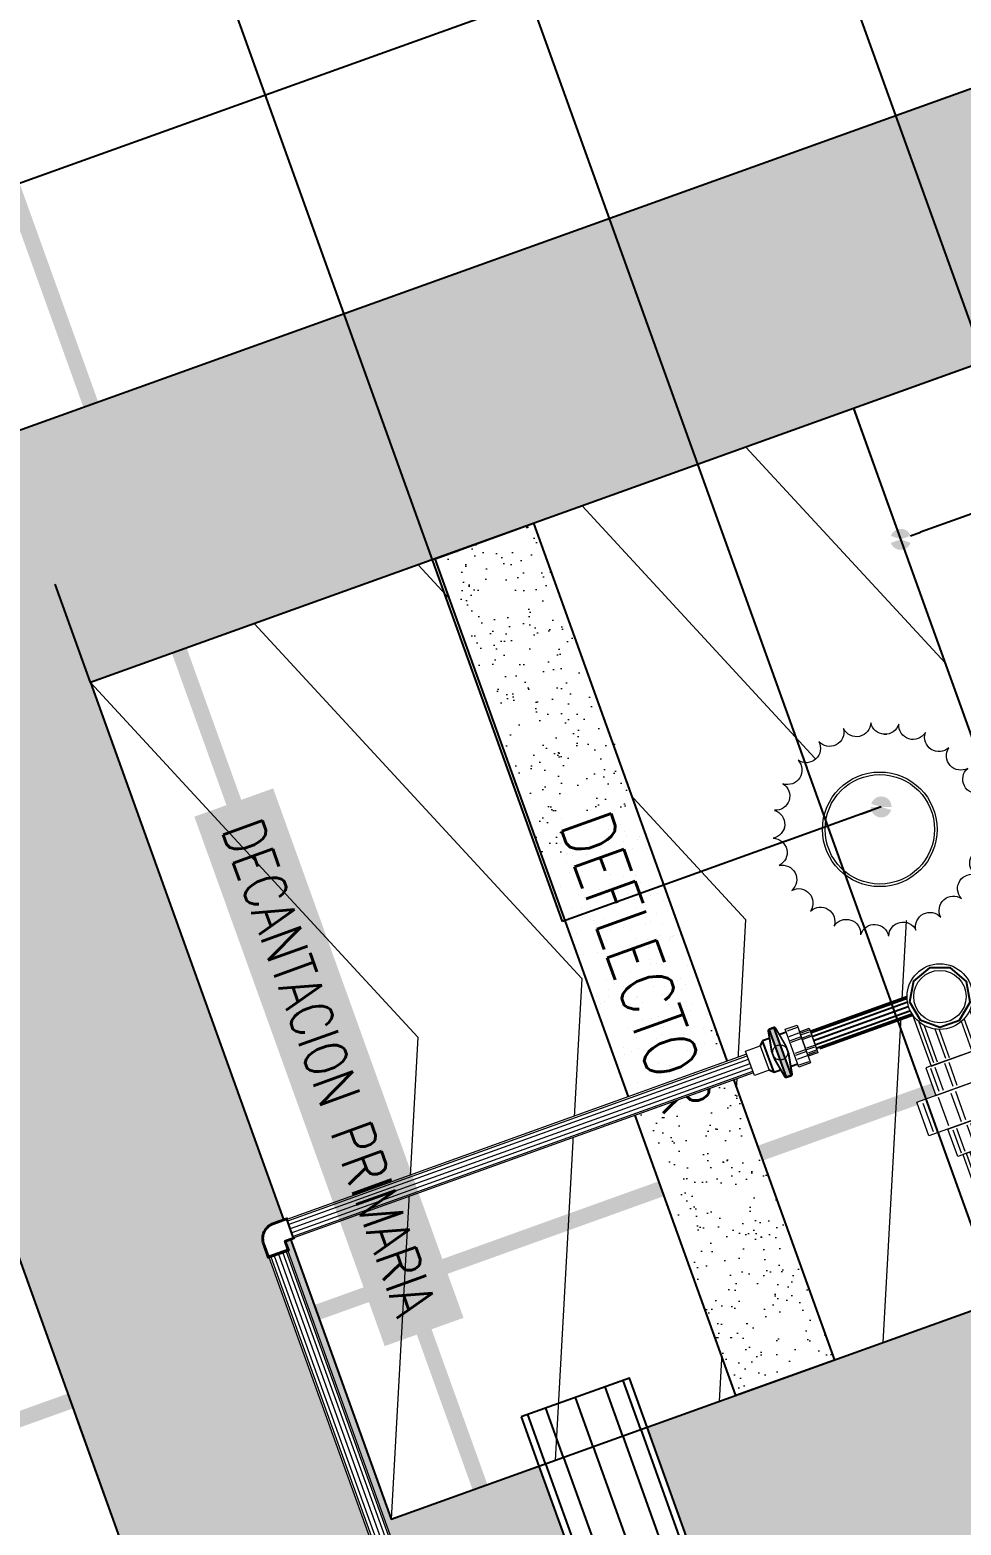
# Model space of a CAD drawing. Header units: millimetres. Extents: x 646993 to 648849, y 9708034 to 9709424.
# Drawn here: x 648233.599 to 648234.489, y 9709073.826 to 9709075.256 of the extents above; entities that cross this region are included whole.
import ezdxf

# ---------------------------------------------------------------- set-up
doc = ezdxf.new("R2010")
doc.units = ezdxf.units.MM
doc.header["$LTSCALE"] = 5
doc.header["$XCLIPFRAME"] = 2
doc.set_wipeout_variables(frame=1)
for name, pattern in [('DOT', [6.35, 0, -6.35]), ('HIDDEN', [9.525, 6.35, -3.175]), ('HIDDEN2', [4.7625, 3.175, -1.5875]), ('SLD-Centro', [19.05, 15.24, -1.27, 1.27, -1.27])]:
    doc.linetypes.add(name, pattern=pattern)
doc.layers.get('Defpoints').update_dxf_attribs({"color": 253})
for name, color, linetype, lineweight in [('01 - TUBERIAS', 1, 'Continuous', 5), ('01-HATCH', 56, 'Continuous', 5), ('AA_PRODUMAR-PLANTA DE TRATAMIENTO_PAD$0$NEGRO', 7, 'Continuous', 20), ('AA_PRODUMAR-PLANTA DE TRATAMIENTO_PAD$0$Retorno Lodos', 34, 'Continuous', 20)]:
    doc.layers.add(name, color=color, linetype=linetype, lineweight=lineweight)
for name, color, linetype in [('01 - TUBERIAS NUEVAS', 33, 'Continuous'), ('01-Dimensiones', 142, 'Continuous'), ('01-TEXTOS', 4, 'Continuous'), ('EB-Corte', 7, 'Continuous'), ('EB-tuberia', 240, 'Continuous'), ('IH-FRIA', 5, 'Continuous')]:
    doc.layers.add(name, color=color, linetype=linetype)
doc.styles.add('Tex20', font='romans.shx', dxfattribs={"width": 0.8, "height": 0.04})
doc.styles.add('Tex25', font='romans.shx', dxfattribs={"width": 0.8, "height": 0.055})
doc.styles.add('Tex40', font='romans.shx', dxfattribs={"width": 0.7, "height": 0.045})
doc.dimstyles.new('1_25', dxfattribs={"dimtxt": 0.055, "dimasz": 0.02, "dimexe": 0.015, "dimexo": 0, "dimgap": 0.0375, "dimtad": 1, "dimtoh": 1, "dimzin": 1, "dimdsep": 46, "dimtxsty": 'Tex40', "dimblk": 'DOT', "dimcen": 0, "dimdle": 0.0375, "dimclrd": 256, "dimclre": 256, "dimclrt": 4, "dimadec": 0, "dimazin": 1, "dimtfac": 1, "dimtix": 1, "dimtmove": 1, "dimatfit": 0, "dimldrblk": 'DOTSMALL', "dimfxl": 0.0015, "dimtfill": 1, "dimtolj": 1, "dimtzin": 0, "dimlwd": -1, "dimlwe": -1, "dimarcsym": 0})
doc.dimstyles.new('1_40', dxfattribs={"dimtxt": 0.055, "dimasz": 0.02, "dimexe": 0.06, "dimexo": 0, "dimgap": 0.025, "dimtad": 1, "dimzin": 1, "dimdsep": 46, "dimtxsty": 'Tex25', "dimblk": 'DOT', "dimcen": 0, "dimdle": 0.04, "dimclrd": 256, "dimclre": 256, "dimclrt": 7, "dimadec": 0, "dimazin": 0, "dimtfac": 1, "dimtix": 1, "dimtmove": 1, "dimatfit": 3, "dimldrblk": 'DOT', "dimfxl": 1, "dimtfill": 1, "dimtolj": 1, "dimtzin": 0, "dimlwd": -1, "dimlwe": -1, "dimarcsym": 0})
picture_1 = doc.add_image_def('image1.jpg', size_in_pixel=(1920, 925))
picture_2 = doc.add_image_def('image2.ecw', size_in_pixel=(12715, 11262))

# ---------------------------------------------------------------- blocks, each defined once
blk = doc.blocks.new('*U54')
at = {"linetype": 'HIDDEN2', "ltscale": 0.02}
blk.add_wipeout([(0, 0.11), (12.5442, 0.11), (12.5442, 0), (0, 0)], dxfattribs=at)
blk.add_wipeout([(0, 0.11), (12.5442, 0.11), (12.5442, 0), (0, 0)], dxfattribs=at)
blk.add_wipeout([(0, 0), (0, 0.11), (12.5442, 0.11), (12.5442, 0)], dxfattribs=at)
at = {"ltscale": 0.02}
blk.add_wipeout([(0, 0.11), (12.5442, 0.11), (12.5442, 0), (0, 0)], dxfattribs=at)
blk = doc.blocks.new('*U55')
at = {"linetype": 'HIDDEN2', "ltscale": 0.02}
blk.add_wipeout([(0, 0.11), (0.25, 0.11), (0.25, 0), (0, 0)], dxfattribs=at)
blk.add_wipeout([(0, 0.11), (0.25, 0.11), (0.25, 0), (0, 0)], dxfattribs=at)
blk.add_wipeout([(0, 0), (0, 0.11), (0.25, 0.11), (0.25, 0)], dxfattribs=at)
at = {"ltscale": 0.02}
blk.add_wipeout([(0, 0.11), (0.25, 0.11), (0.25, 0), (0, 0)], dxfattribs=at)
at = {"layer": 'EB-tuberia', "color": 8, "linetype": 'HIDDEN2', "ltscale": 0.02}
for p, q in [((0.25, 0.1034), (0, 0.1034)), ((0.25, 0.0851), (0, 0.0851)), ((0.25, 0.055), (0, 0.055)), ((0.25, 0.0249), (0, 0.0249)), ((0.25, 0.0066), (0, 0.0066))]:
    blk.add_line(p, q, dxfattribs=at)
at = {"layer": 'EB-tuberia', "color": 240, "linetype": 'HIDDEN2', "ltscale": 0.02}
blk.add_lwpolyline([(0, 0), (0.25, 0), (0.25, 0.11), (0, 0.11)], close=True, dxfattribs=at)
blk = doc.blocks.new('*U36')
blk.add_wipeout([(0, 0.1104), (0.0502, 0.1104), (0.0502, 0), (0, 0)])
blk.add_wipeout([(0, 0.1104), (0.0502, 0.1104), (0.0502, 0), (0, 0)])
blk.add_wipeout([(0, 0), (0, 0.1104), (0.0502, 0.1104), (0.0502, 0)])
at = {"layer": 'EB-tuberia', "color": 8, "ltscale": 0.01}
for p, q in [((0.0502, 0.1038), (0, 0.1038)), ((0.0502, 0.0854), (0, 0.0855)), ((0.0502, 0.0552), (0, 0.0552)), ((0.0502, 0.025), (0, 0.025)), ((0.0502, 0.0066), (0, 0.0066))]:
    blk.add_line(p, q, dxfattribs=at)
at = {"layer": 'EB-tuberia', "color": 240, "ltscale": 0.01}
blk.add_lwpolyline([(0, 0), (0.0502, 0), (0.0502, 0.1104), (0, 0.1104)], close=True, dxfattribs=at)
blk = doc.blocks.new('_Dot')
at = {"color": 0, "linetype": 'ByBlock', "lineweight": -2}
blk.add_line((-0.5, 0), (-1, 0), dxfattribs=at)
at = {"color": 0, "linetype": 'ByBlock', "const_width": 0.5}
blk.add_lwpolyline([(-0.25, 0, 1), (0.25, 0, 1)], format="xyb", close=True, dxfattribs=at)
blk = doc.blocks.new('*D160')
at = {"layer": '01-Dimensiones', "linetype": 'DOT', "ltscale": 0.006, "transparency": 16777216}
for p, q in [((3.9397, 7.3914), (3.4078, 7.3914)), ((3.9397, 5.1414), (3.4078, 5.1414))]:
    blk.add_line(p, q, dxfattribs=at)
at = {"layer": '01-Dimensiones', "ltscale": 0.006, "transparency": 16777216}
blk.add_line((3.4678, 7.3714), (3.4678, 5.1614), dxfattribs=at)
at = {"layer": 'Defpoints', "color": 0, "ltscale": 0.006, "transparency": 16777216}
for p in [(3.9397, 7.3914), (3.4678, 5.1414), (3.9397, 5.1414)]:
    blk.add_point(p, dxfattribs=at)
at = {"layer": '01-Dimensiones', "ltscale": 0.006, "transparency": 16777216, "xscale": 0.02, "yscale": 0.02, "zscale": 0.02}
for p, rotation in [((3.4678, 7.3914), 90), ((3.4678, 5.1414), 270)]:
    blk.add_blockref('_Dot', p, dxfattribs=dict(at, rotation=rotation))
at = {"layer": '01-Dimensiones', "color": 7, "ltscale": 0.006, "transparency": 16777216, "insert": (3.4203, 6.2664), "char_height": 0.045, "attachment_point": 5, "rotation": 90, "style": 'Tex40', "bg_fill": 3, "box_fill_scale": 1.1, "bg_fill_color": 256, "bg_fill_true_color": 13158600, "bg_fill_transparency": 0}
blk.add_mtext('\\A1;2.25', dxfattribs=at)
blk = doc.blocks.new('*U64')
at = {"layer": 'EB-Corte', "color": 251, "linetype": 'SLD-Centro', "ltscale": 0.035, "true_color": 0x636466, "const_width": 0.015}
blk.add_lwpolyline([(-9.9187, 0), (0.561, 0)], dxfattribs=at)
blk = doc.blocks.new('*U68')
at = {"layer": 'EB-Corte', "color": 251, "linetype": 'SLD-Centro', "ltscale": 0.035, "true_color": 0x636466, "const_width": 0.015}
blk.add_lwpolyline([(-5.5593, 0), (0.561, 0)], dxfattribs=at)
blk = doc.blocks.new('*D161')
at = {"layer": '01-Dimensiones', "linetype": 'DOT', "ltscale": 0.006, "transparency": 16777216}
for p, q in [((9.6355, 4.8914), (0.3923, 4.8914)), ((9.6355, 2.6414), (0.3923, 2.6414))]:
    blk.add_line(p, q, dxfattribs=at)
at = {"layer": '01-Dimensiones', "ltscale": 0.006, "transparency": 16777216}
blk.add_line((0.4523, 4.8714), (0.4523, 2.6614), dxfattribs=at)
at = {"layer": 'Defpoints', "color": 0, "ltscale": 0.006, "transparency": 16777216}
for p in [(9.6355, 4.8914), (0.4523, 2.6414), (9.6355, 2.6414)]:
    blk.add_point(p, dxfattribs=at)
at = {"layer": '01-Dimensiones', "ltscale": 0.006, "transparency": 16777216, "xscale": 0.02, "yscale": 0.02, "zscale": 0.02}
for p, rotation in [((0.4523, 4.8914), 90), ((0.4523, 2.6414), 270)]:
    blk.add_blockref('_Dot', p, dxfattribs=dict(at, rotation=rotation))
at = {"layer": '01-Dimensiones', "color": 7, "ltscale": 0.006, "transparency": 16777216, "insert": (0.4048, 3.7664), "char_height": 0.045, "attachment_point": 5, "rotation": 90, "style": 'Tex40', "bg_fill": 3, "box_fill_scale": 1.1, "bg_fill_color": 256, "bg_fill_true_color": 13158600, "bg_fill_transparency": 0}
blk.add_mtext('\\A1;2.25', dxfattribs=at)
blk = doc.blocks.new('*D103')
at = {"layer": '01-Dimensiones', "linetype": 'DOT', "ltscale": 0.006, "transparency": 16777216}
for p, q in [((491.8434, 187.2637), (492.0366, 187.2637)), ((491.8434, 186.5637), (492.0366, 186.5637))]:
    blk.add_line(p, q, dxfattribs=at)
at = {"layer": '01-Dimensiones', "ltscale": 0.006, "transparency": 16777216}
blk.add_line((491.9766, 187.2437), (491.9766, 186.5837), dxfattribs=at)
at = {"layer": 'Defpoints', "color": 0, "ltscale": 0.006, "transparency": 16777216}
for p in [(491.8434, 187.2637), (491.8434, 186.5637), (491.9766, 186.5637)]:
    blk.add_point(p, dxfattribs=at)
at = {"layer": '01-Dimensiones', "ltscale": 0.006, "transparency": 16777216, "xscale": 0.02, "yscale": 0.02, "zscale": 0.02}
for p, rotation in [((491.9766, 187.2637), 90), ((491.9766, 186.5637), 270)]:
    blk.add_blockref('_Dot', p, dxfattribs=dict(at, rotation=rotation))
at = {"layer": '01-Dimensiones', "color": 7, "ltscale": 0.006, "transparency": 16777216, "insert": (491.9291, 186.9137), "char_height": 0.045, "attachment_point": 5, "rotation": 90, "style": 'Tex40', "bg_fill": 3, "box_fill_scale": 1.1, "bg_fill_color": 256, "bg_fill_true_color": 13158600, "bg_fill_transparency": 0}
blk.add_mtext('\\A1;0.70', dxfattribs=at)
blk = doc.blocks.new('*U80')
blk.add_wipeout([(-0.2302, 0.0315), (-0.2302, -0.0315), (0.1113, -0.0315), (0.1113, 0.0315)])
at = {"layer": 'EB-tuberia', "color": 240, "linetype": 'HIDDEN2', "ltscale": 0.01}
blk.add_lwpolyline([(-0.2302, 0.0315), (-0.2302, -0.0315), (0.1113, -0.0315), (0.1113, 0.0315)], close=True, dxfattribs=at)
at = {"layer": 'EB-tuberia', "color": 8, "linetype": 'HIDDEN2', "ltscale": 0.01}
for points in [[(-0.2302, 0.0258), (0.1113, 0.0258)], [(-0.2302, 0.0143), (0.1113, 0.0143)], [(-0.2302, 0), (0.1113, 0)], [(-0.2302, -0.0143), (0.1113, -0.0143)], [(-0.2302, -0.0258), (0.1113, -0.0258)]]:
    blk.add_lwpolyline(points, dxfattribs=at)
blk = doc.blocks.new('*U82')
blk.add_wipeout([(-3.3606, 0.0315), (-3.3606, -0.0315), (7.5597, -0.0315), (7.5597, 0.0315)])
at = {"layer": '01 - TUBERIAS'}
blk.add_lwpolyline([(-3.3606, 0.0315), (-3.3606, -0.0315), (7.5597, -0.0315), (7.5597, 0.0315)], close=True, dxfattribs=at)
at = {"layer": '01 - TUBERIAS', "color": 8}
for points in [[(-3.3606, 0.0258), (7.5597, 0.0258)], [(-3.3606, 0.0143), (7.5597, 0.0143)], [(-3.3606, 0), (7.5597, 0)], [(-3.3606, -0.0143), (7.5597, -0.0143)], [(-3.3606, -0.0258), (7.5597, -0.0258)]]:
    blk.add_lwpolyline(points, dxfattribs=at)
blk = doc.blocks.new('CODO_N')
blk.add_wipeout([(0, 0.069), (0.0293, 0.069), (0.0293, 0.0983), (0.0983, 0.0983), (0.0983, 0.0526), (0.0983, 0.0523), (0.0983, 0.0523), (0.0983, 0.0523), (0.0983, 0.0522), (0.0983, 0.0519), (0.0983, 0.0516), (0.0983, 0.051), (0.0983, 0.0506), (0.0982, 0.0501), (0.0982, 0.0495), (0.0982, 0.0488), (0.0981, 0.0479), (0.098, 0.0469), (0.0979, 0.0461), (0.0978, 0.0451), (0.0976, 0.0442), (0.0974, 0.0431), (0.0972, 0.0416), (0.096, 0.0368), (0.0952, 0.0347), (0.0942, 0.0321), (0.0929, 0.0292), (0.0911, 0.0259), (0.0888, 0.0223), (0.0866, 0.0193), (0.0835, 0.0159), (0.0791, 0.0118), (0.0758, 0.0093), (0.0704, 0.006), (0.0664, 0.0041), (0.0628, 0.0028), (0.0594, 0.0018), (0.0556, 0.0008), (0.0522, 0.0003), (0.0481, 0), (0.0457, 0), (0, 0)])
at = {"layer": 'EB-tuberia', "color": 1}
blk.add_lwpolyline([(0.0293, 0.069), (0, 0.069), (0, 0), (0.0457, 0, 0.414214), (0.0983, 0.0526), (0.0983, 0.0983), (0.0293, 0.0983)], format="xyb", close=True, dxfattribs=at)
at = {"layer": 'EB-tuberia', "color": 8, "linetype": 'HIDDEN2', "ltscale": 0.002}
blk.add_lwpolyline([(0.0323, 0.066), (0.003, 0.066), (0.003, 0.003), (0.0457, 0.003, 0.414214), (0.0953, 0.0526), (0.0953, 0.0953), (0.0323, 0.0953)], format="xyb", close=True, dxfattribs=at)
for points in [[(0.0323, 0.0953), (0.0323, 0.0983)], [(0.0953, 0.0953), (0.0953, 0.0983)], [(0.003, 0.066), (0, 0.066)], [(0.003, 0.003), (0, 0.003)]]:
    blk.add_lwpolyline(points, dxfattribs=at)
blk = doc.blocks.new('*U79')
blk.add_wipeout([(-1.4817, 0.0315), (-1.4817, -0.0315), (0.0653, -0.0315), (0.0653, 0.0315)])
at = {"layer": '01 - TUBERIAS'}
blk.add_lwpolyline([(-1.4817, 0.0315), (-1.4817, -0.0315), (0.0653, -0.0315), (0.0653, 0.0315)], close=True, dxfattribs=at)
at = {"layer": '01 - TUBERIAS', "color": 8}
for points in [[(-1.4817, 0.0258), (0.0653, 0.0258)], [(-1.4817, 0.0143), (0.0653, 0.0143)], [(-1.4817, 0), (0.0653, 0)], [(-1.4817, -0.0143), (0.0653, -0.0143)], [(-1.4817, -0.0258), (0.0653, -0.0258)]]:
    blk.add_lwpolyline(points, dxfattribs=at)
blk = doc.blocks.new('*U75')
at = {"color": 1, "lineweight": 18}
blk.add_arc((-0.0076, 0.0004), 0.0137, 276.1857, 68.8143, dxfattribs=at)
blk = doc.blocks.new('*U76')
at = {"color": 0, "linetype": 'ByBlock', "lineweight": -2, "transparency": 16777216}
for p, rotation in [((850.9339, 270.5179), 299.9999999999993), ((850.9584, 270.5243), 284.9999999999994), ((850.9838, 270.5241), 269.9999999999994), ((851.0082, 270.5174), 254.9999999999994), ((850.9119, 270.5053), 314.9999999999992), ((851.0301, 270.5046), 239.9999999999995), ((850.8939, 270.4875), 329.9999999999993), ((851.0479, 270.4866), 224.9999999999995), ((850.8811, 270.4656), 344.9999999999994), ((851.0604, 270.4646), 209.9999999999995), ((851.0668, 270.4401), 194.9999999999995), ((850.8742, 270.4159), 14.99999999999997), ((851.0667, 270.4147), 180), ((850.8806, 270.3913), 29.99999999999993), ((851.06, 270.3903), 164.9999999999997), ((850.8932, 270.3693), 44.99999999999989), ((851.0472, 270.3684), 149.9999999999997), ((850.911, 270.3513), 59.99999999999982), ((851.0292, 270.3506), 134.9999999999997), ((850.9328, 270.3385), 74.99999999999983), ((850.9826, 270.3316), 104.9999999999997), ((851.0071, 270.3381), 119.9999999999997), ((850.9573, 270.3318), 89.9999999999998)]:
    blk.add_blockref('*U75', p, dxfattribs=dict(at, rotation=rotation))
blk.add_blockref('*U75', (850.8744, 270.4412), dxfattribs=at)
blk = doc.blocks.new('SKIMMER_BLOQUE')
blk.add_wipeout([(-0.0119, 0.0902), (0.0101, 0.0905), (0.0365, 0.0834), (0.054, 0.0733), (0.0733, 0.054), (0.0847, 0.0334), (0.09, 0.0137), (0.0905, -0.0101), (0.0848, -0.0332), (0.0711, -0.0569), (0.0554, -0.0721), (0.0365, -0.0834), (0.0119, -0.0902), (-0.0101, -0.0905), (-0.0332, -0.0848), (-0.0554, -0.0721), (-0.0711, -0.0569), (-0.0834, -0.0365), (-0.0902, -0.0119), (-0.0905, 0.0101), (-0.084, 0.0348), (-0.0733, 0.054), (-0.0569, 0.0711), (-0.0365, 0.0834)])
at = {"layer": 'AA_PRODUMAR-PLANTA DE TRATAMIENTO_PAD$0$Retorno Lodos'}
for radius in [0.0548, 0.0523]:
    blk.add_circle((0, 0), radius, dxfattribs=at)
at = {"extrusion": (0, 0, -1), "zscale": -1, "rotation": 270}
blk.add_blockref('*U76', (-270.428, 850.9705), dxfattribs=at)
blk = doc.blocks.new('LLAVE PASO_TUB AIRE')
blk.add_wipeout([(0, 0.0249), (0.0148, 0.0249), (0.0185, 0.0286), (0.0252, 0.0286), (0.0268, 0.0372), (0.0281, 0.0372), (0.0329, 0.0372), (0.0343, 0.0372), (0.0346, 0.0358), (0.036, 0.0286), (0.0427, 0.0286), (0.0427, 0.0317), (0.0546, 0.0317), (0.0546, 0.0249), (0.0644, 0.0249), (0.0644, 0), (0.0546, 0), (0.0546, -0.0068), (0.0427, -0.0068), (0.0427, -0.0037), (0.036, -0.0037), (0.0343, -0.0123), (0.0283, -0.0123), (0.0268, -0.0123), (0.0266, -0.0109), (0.0252, -0.0037), (0.0185, -0.0037), (0.0148, 0), (0, 0)])
blk.add_wipeout([(0, 0), (0.0148, 0), (0.0185, -0.0037), (0.0252, -0.0037), (0.0266, -0.0109), (0.0267, -0.0112), (0.0268, -0.0115), (0.0272, -0.0119), (0.0275, -0.0121), (0.0278, -0.0123), (0.0283, -0.0123), (0.0329, -0.0123), (0.0333, -0.0123), (0.0337, -0.0121), (0.034, -0.0119), (0.0344, -0.0115), (0.0345, -0.0112), (0.0346, -0.0109), (0.036, -0.0037), (0.0427, -0.0037), (0.0427, -0.0068), (0.0546, -0.0068), (0.0546, 0), (0.0644, 0), (0.0644, 0.0249), (0.0546, 0.0249), (0.0546, 0.0317), (0.0427, 0.0317), (0.0427, 0.0286), (0.036, 0.0286), (0.0346, 0.0358), (0.0345, 0.0361), (0.0344, 0.0364), (0.034, 0.0368), (0.0337, 0.037), (0.0333, 0.0372), (0.0329, 0.0372), (0.0283, 0.0372), (0.0278, 0.0372), (0.0275, 0.037), (0.0272, 0.0368), (0.0268, 0.0364), (0.0267, 0.0361), (0.0266, 0.0358), (0.0252, 0.0286), (0.0185, 0.0286), (0.0148, 0.0249), (0, 0.0249)])
h = blk.add_hatch(color=8)
h.dxf.hatch_style = 1
h.paths.add_polyline_path([(0.0329, -0.0119), (0.0283, -0.0119), (0.0283, 0.0368), (0.0329, 0.0368)])
at = {"color": 8}
blk.add_lwpolyline([(0.0329, -0.0119), (0.0283, -0.0119), (0.0283, 0.0368), (0.0329, 0.0368)], close=True, dxfattribs=at)
at = {"layer": '01 - TUBERIAS NUEVAS'}
for points in [[(0.0185, 0.0286), (0.0148, 0.0249)], [(0.0252, 0.0286), (0.0185, 0.0286)], [(0.0185, -0.0037), (0.0185, 0.0286)], [(0.0427, 0.0286), (0.036, 0.0286)], [(0.0185, -0.0037), (0.0148, 0)], [(0.0252, -0.0037), (0.0185, -0.0037)], [(0.0427, -0.0037), (0.036, -0.0037)]]:
    blk.add_lwpolyline(points, dxfattribs=at)
at = {"layer": '01 - TUBERIAS NUEVAS', "color": 1, "lineweight": 0}
for points in [[(0.0229, 0.0085), (0.0266, -0.0109, 0.361055), (0.0283, -0.0123), (0.0329, -0.0123, 0.361055), (0.0346, -0.0109), (0.0382, 0.0085), (0.0382, 0.0164), (0.0346, 0.0358, 0.361055), (0.0329, 0.0372), (0.0283, 0.0372, 0.361055), (0.0266, 0.0358), (0.0229, 0.0164)], [(0.0234, 0.0086), (0.027, -0.0108, 0.361055), (0.0283, -0.0119), (0.0329, -0.0119, 0.361055), (0.0342, -0.0108), (0.0378, 0.0086), (0.0378, 0.0163), (0.0342, 0.0357, 0.361055), (0.0329, 0.0368), (0.0283, 0.0368, 0.361055), (0.027, 0.0357), (0.0234, 0.0163)]]:
    blk.add_lwpolyline(points, format="xyb", close=True, dxfattribs=at)
at = {"layer": '01 - TUBERIAS NUEVAS', "linetype": 'Continuous', "lineweight": 0}
for points in [[(0.0546, 0.0317), (0.0546, -0.0068), (0.0427, -0.0068), (0.0427, 0.0317)], [(0.0148, 0.0249), (0.0148, 0), (0, 0), (0, 0.0249)], [(0.0644, 0.0249), (0.0644, 0), (0.0546, 0), (0.0546, 0.0249)]]:
    blk.add_lwpolyline(points, close=True, dxfattribs=at)
for points in [[(0.0538, 0.0295), (0.0437, 0.0295)], [(0.0437, 0.0239), (0.0538, 0.0239)], [(0.0437, 0.0199), (0.0538, 0.0199)], [(0.0437, 0.0182), (0.0538, 0.0182)], [(0.0636, 0.0231), (0.0555, 0.0231)], [(0.0555, 0.0217), (0.0636, 0.0217)], [(0.0555, 0.0185), (0.0636, 0.0185)], [(0.0555, 0.0171), (0.0636, 0.0171)], [(0.0538, 0.0067), (0.0437, 0.0067)], [(0.0437, 0.005), (0.0538, 0.005)], [(0.0538, 0.0006), (0.0437, 0.0006)], [(0.0636, 0.0078), (0.0555, 0.0078)], [(0.0555, 0.0064), (0.0636, 0.0064)], [(0.0636, 0.0029), (0.0555, 0.0029)], [(0.0555, 0.0015), (0.0636, 0.0015)], [(0.0437, -0.0049), (0.0538, -0.0049)]]:
    blk.add_lwpolyline(points, dxfattribs=at)
at = {"layer": '01 - TUBERIAS NUEVAS', "color": 1, "linetype": 'HIDDEN', "lineweight": 0, "ltscale": 0.03}
blk.add_circle((0.0306, 0.0125), 0.00721, dxfattribs=at)
at = {"layer": 'IH-FRIA', "color": 1, "lineweight": 0}
for points in [[(0.027, -0.0108), (0.0266, -0.0109)], [(0.0283, -0.0119), (0.0283, -0.0123)], [(0.0329, -0.0119), (0.0329, -0.0123)], [(0.0342, -0.0108), (0.0346, -0.0109)]]:
    blk.add_lwpolyline(points, dxfattribs=at)
blk = doc.blocks.new('NODO_SKIMMER')
blk.add_wipeout([(0, 0), (0.0609, 0), (0.0609, 0.0423), (0.0609, 0.0433), (0.0661, 0.0433), (0.0661, 0.0711), (0.0854, 0.0711), (0.0854, 0.1054), (0.0661, 0.1054), (0.0661, 0.1332), (0.0609, 0.1332), (0.0609, 0.1852), (0.0616, 0.1884), (0.0619, 0.1923), (0.0616, 0.1971), (0.0605, 0.2024), (0.059, 0.2062), (0.0568, 0.21), (0.0543, 0.2133), (0.0513, 0.2164), (0.0465, 0.2199), (0.0415, 0.2224), (0.0353, 0.224), (0.029, 0.2244), (0.0227, 0.2235), (0.0169, 0.2213), (0.0116, 0.2181), (0.0064, 0.2132), (0.0029, 0.2083), (0.0012, 0.2043), (0.0005, 0.2024), (-0.0005, 0.1986), (-0.0009, 0.1942), (-0.0007, 0.1887), (0, 0.1852), (0, 0.1332), (-0.0052, 0.1332), (-0.0052, 0.1054), (-0.0245, 0.1054), (-0.0245, 0.0711), (-0.0052, 0.0711), (-0.0052, 0.0433), (0, 0.0433)])
blk.add_lwpolyline([(0.0305, 0.2222), (0.0116, 0.2154), (0.0016, 0.198), (0.0051, 0.1783), (0.0204, 0.1654), (0.0405, 0.1654), (0.0558, 0.1783), (0.0593, 0.198), (0.0493, 0.2154)], close=True)
at = {"layer": '01 - TUBERIAS NUEVAS', "linetype": 'Continuous', "lineweight": 0}
for points in [[(0, 0.1852), (0, 0.1332), (0.0609, 0.1332), (0.0609, 0.1852)], [(0.0036, 0.1352), (0.0036, 0.1766)], [(0.0071, 0.1719), (0.0071, 0.1352)], [(0.0566, 0.1755), (0.0566, 0.1352)], [(0.0157, 0.1352), (0.0157, 0.1652)], [(0.0192, 0.1636), (0.0192, 0.1352)], [(0.0418, 0.1352), (0.0418, 0.1636)], [(0.0452, 0.1352), (0.0452, 0.1652)], [(0.0531, 0.1352), (0.0531, 0.1712)], [(-0.0009, 0.1078), (-0.0009, 0.1311)], [(0.0031, 0.1311), (0.0031, 0.1078)], [(0.0132, 0.1078), (0.0132, 0.1311)], [(0.0172, 0.1311), (0.0172, 0.1078)], [(0.0437, 0.1078), (0.0437, 0.1311)], [(0.0477, 0.1078), (0.0477, 0.1311)], [(0.057, 0.1078), (0.057, 0.1311)], [(0.061, 0.1311), (0.061, 0.1078)], [(-0.0193, 0.1025), (-0.0193, 0.0737)], [(-0.0033, 0.0737), (-0.0033, 0.1025)], [(0.0092, 0.1025), (0.0092, 0.0737)], [(0.0141, 0.0737), (0.0141, 0.1025)], [(0.0468, 0.1025), (0.0468, 0.0737)], [(0.0518, 0.1025), (0.0518, 0.0737)], [(0.0632, 0.0741), (0.0632, 0.1029)], [(0.0632, 0.1025), (0.0632, 0.0737)], [(0.0792, 0.0737), (0.0792, 0.1025)], [(-0.0009, 0.0687), (-0.0009, 0.0454)], [(0.0031, 0.0454), (0.0031, 0.0687)], [(0.0132, 0.0687), (0.0132, 0.0454)], [(0.0172, 0.0454), (0.0172, 0.0687)], [(0.0437, 0.0687), (0.0437, 0.0454)], [(0.0477, 0.0687), (0.0477, 0.0454)], [(0.057, 0.0687), (0.057, 0.0454)], [(0.061, 0.0454), (0.061, 0.0687)], [(0, 0.0433), (0, 0), (0.0609, 0), (0.0609, 0.0433), (0, 0.0433)], [(0.0036, 0.002), (0.0036, 0.0433)], [(0.0071, 0.0433), (0.0071, 0.002)], [(0.0157, 0.002), (0.0157, 0.0433)], [(0.0192, 0.0433), (0.0192, 0.002)], [(0.0418, 0.002), (0.0418, 0.0433)], [(0.0452, 0.002), (0.0452, 0.0433)], [(0.0531, 0.002), (0.0531, 0.0433)], [(0.0566, 0.0433), (0.0566, 0.002)]]:
    blk.add_lwpolyline(points, dxfattribs=at)
for points in [[(0.0661, 0.1332), (-0.0052, 0.1332), (-0.0052, 0.1054), (0.0661, 0.1054)], [(0.0854, 0.0711), (-0.0245, 0.0711), (-0.0245, 0.1054), (0.0854, 0.1054)], [(0.0661, 0.0433), (-0.0052, 0.0433), (-0.0052, 0.0711), (0.0661, 0.0711)]]:
    blk.add_lwpolyline(points, close=True, dxfattribs=at)
at = {"layer": 'AA_PRODUMAR-PLANTA DE TRATAMIENTO_PAD$0$NEGRO', "lineweight": 18}
blk.add_circle((0.0305, 0.1929), 0.025, dxfattribs=at)
at = {"layer": 'AA_PRODUMAR-PLANTA DE TRATAMIENTO_PAD$0$Retorno Lodos'}
blk.add_circle((0.0305, 0.1929), 0.0314, dxfattribs=at)
blk = doc.blocks.new('A$C322dc3b0')
at = {"layer": '01-HATCH', "lineweight": 0}
h = blk.add_hatch(dxfattribs=at)
h.set_pattern_fill('AR-CONC', color=256, scale=0.001, angle=180, style=0)
h.set_pattern_definition([(230.000002, (-525.49223, -205.29848), (-0.18218467, 0.01593908), [0.01905, -0.20955]), (175.000002, (-525.49223, -205.29848), (0.03524343, -0.191056844), [0.01524, -0.167640584]), (280.451447, (-525.50741, -205.29716), (-0.14694124, -0.17511776), [0.01619001, -0.178090245]), (226.184202, (-525.49223, -205.34928), (-0.27107904, 0.04204232), [0.028575, -0.314325]), (276.63556, (-525.51482, -205.34578), (-0.23740412, -0.24742613), [0.02428502, -0.26713561]), (171.184154, (-525.49223, -205.34928), (-0.23740412, -0.24742613), [0.02285997, -0.25145973]), (201.000002, (-525.51763, -205.33658), (-0.151614395, 0.102265192), [0.01905, -0.20955]), (146.000002, (-525.51763, -205.33658), (-0.06180202, -0.18418797), [0.01524, -0.16764]), (251.451447, (-525.53026, -205.32806), (-0.213416416, -0.08192278), [0.01619001, -0.17808994]), (217.500002, (-525.49223, -205.298484), (-0.0030886, -0.084555039), [0, -0.165608, 0, -0.17018, 0, -0.168275]), (187.500002, (-525.49223, -205.29848), (-0.066819658, -0.100180578), [0, -0.097028, 0, -0.161798, 0, -0.064135]), (147.500002, (-525.43559, -205.298484), (-0.1355905954, 0.0057287385), [0, -0.0635, 0, -0.19812, 0, -0.26289]), (137.500002, (-525.41019, -205.29848), (-0.14812918, -0.025426497), [0, -0.08255, 0, -0.131572, 0, -0.18669])])
h.paths.add_polyline_path([(3.6897, 8.3914), (3.6897, 4.8914), (15.5397, 4.8914), (15.5397, 8.3914)])
h.paths.add_polyline_path([(4.7897, 8.1414), (4.7897, 7.6414), (4.4794, 7.6414), (4.4794, 7.5819), (4.4397, 7.5819), (4.4397, 7.6414), (3.9397, 7.6414), (3.9397, 8.1414), (4.4397, 8.1414), (4.4397, 8.2009), (4.4794, 8.2009), (4.4794, 8.1414)], flags=16)
h.paths.add_polyline_path([(4.4397, 8.1414), (4.4397, 8.1216), (4.4595, 8.1216), (4.4595, 7.6613), (4.4397, 7.6613), (4.4397, 7.6414), (4.2896, 7.6414), (4.2896, 8.1414)], flags=0)
h.paths.add_polyline_path([(12.5397, 5.6081), (12.9897, 5.6081), (12.9897, 5.5081), (12.5397, 5.5081)], flags=0)
h.paths.add_polyline_path([(12.8397, 6.0247), (13.2897, 6.0247), (13.2897, 5.9247), (12.8397, 5.9247)], flags=0)
h.paths.add_polyline_path([(13.5397, 8.1414), (15.2897, 8.1414), (15.2897, 5.1414), (13.5397, 5.1414)], flags=16)
h.paths.add_polyline_path([(4.2065, 5.5047), (4.5496, 5.5047), (4.5496, 5.5797), (4.2065, 5.5797)], flags=8)
h.paths.add_polyline_path([(4.164, 7.6906), (4.5688, 7.6906), (4.5688, 7.7656), (4.164, 7.7656)], flags=8)
h.paths.add_polyline_path([(4.1342, 5.199), (4.5914, 5.199), (4.5914, 5.274), (4.1342, 5.274)], flags=8)
h.paths.add_polyline_path([(14.2021, 5.1929), (14.614, 5.1929), (14.614, 5.2679), (14.2021, 5.2679)], flags=8)
h.paths.add_polyline_path([(7.345, 5.2017), (7.842, 5.2017), (7.842, 5.2693), (7.345, 5.2693)], flags=8)
h.paths.add_polyline_path([(12.715, 5.1837), (13.1757, 5.1837), (13.1757, 5.2682), (12.715, 5.2682)], flags=8)
h.paths.add_polyline_path([(12.5272, 7.2539), (13.2379, 7.2539), (13.2379, 7.3289), (12.5272, 7.3289)], flags=24)
h.paths.add_polyline_path([(4.6051, 6.1513), (4.811, 6.1513), (4.811, 6.2263), (4.6051, 6.2263)], flags=24)
h.paths.add_polyline_path([(10.6862, 6.7891), (11.155, 6.7891), (11.155, 6.8641), (10.6862, 6.8641)], flags=24)
h.paths.add_polyline_path([(11.2223, 5.1748), (11.9052, 5.1748), (11.9052, 5.2348), (11.2223, 5.2348)], flags=8)
h.paths.add_polyline_path([(5.0397, 8.1414), (10.6397, 8.1414), (10.6397, 5.1414), (5.0397, 5.1414)], flags=16)
h.paths.add_polyline_path([(3.9397, 5.1414), (4.7897, 5.1414), (4.7897, 7.3914), (3.9397, 7.3914)], flags=16)
h.paths.add_polyline_path([(12.2897, 8.1414), (10.8897, 8.1414), (10.8897, 5.1414), (12.2897, 5.1414)], flags=16)
h.paths.add_polyline_path([(12.5397, 5.1414), (13.2897, 5.1414), (13.2897, 6.3914), (12.5397, 6.3914)], flags=16)
h.paths.add_polyline_path([(12.5397, 6.6414), (13.2897, 6.6414), (13.2897, 8.1414), (12.5397, 8.1414)], flags=16)
h.paths.add_polyline_path([(11.9397, 6.9914), (11.2397, 6.9914), (11.2397, 6.2914), (11.9397, 6.2914)], flags=0)
h.paths.add_polyline_path([(11.2397, 6.9914), (11.9397, 6.9914), (12.0918, 7.4914), (12.2897, 7.4914), (12.2897, 8.1414), (12.1071, 7.5414), (10.8897, 7.5414), (10.8897, 7.4914), (11.0875, 7.4914)])
h.paths.add_polyline_path([(11.9397, 6.9914), (11.2397, 6.9914), (11.2397, 6.2914), (11.9397, 6.2914)], flags=0)
for points in [[(3.6897, 4.8914), (3.6897, 8.3914), (15.5397, 8.3914), (15.5397, 4.8914)], [(3.9397, 5.1414), (4.7897, 5.1414), (4.7897, 7.3914), (3.9397, 7.3914)]]:
    blk.add_lwpolyline(points, close=True)
at = {"color": 8}
blk.add_lwpolyline([(3.9397, 5.9164), (4.7897, 5.9164), (4.7897, 6.6164), (3.9397, 6.6164)], close=True, dxfattribs=at)
at = {"xscale": 1.000013742059734, "yscale": 1.000013742059734, "zscale": 1.000013742059734}
blk.add_blockref('*U54', (2.1397, 1.5578), dxfattribs=at)
at = {"layer": '01-TEXTOS', "annotation_type": 0, "has_hookline": 1, "hookline_direction": 1, "text_width": 0.5738}
blk.add_leader([(4.3064, 6.3728), (4.3064, 6.0491), (3.4527, 6.0491)], dimstyle='1_25', override={"dimgap": 0.0375, "dimtad": 1, "dimldrblk": 'Dot'}, dxfattribs=at)
at = {"xscale": -1, "rotation": 90}
blk.add_blockref('*U68', (4.5796, 1.0821), dxfattribs=at)
at = {"rotation": 180}
blk.add_blockref('*U55', (5.0397, 5.4014), dxfattribs=at)
at = {"layer": '01-Dimensiones', "ltscale": 0.006}
dim = blk.add_linear_dim(base=(3.4678, 5.1414), p1=(3.9397, 7.3914), p2=(3.9397, 5.1414), angle=90, dimstyle='1_40', override={"dimtxsty": 'Tex40'}, dxfattribs=at)
dim.commit()
dim.dimension.update_dxf_attribs({"geometry": '*D160', "text_midpoint": (3.4203, 6.2664)})
at = {"color": 8, "lineweight": 0}
for points in [[(3.9397, 5.8071), (4.1981, 5.9164)], [(3.9397, 5.6407), (4.3647, 5.8204), (4.7897, 5.6407)], [(3.9397, 5.4743), (4.3647, 5.654), (4.7897, 5.4743)]]:
    blk.add_lwpolyline(points, dxfattribs=at)
at = {"xscale": 0.996158947378815, "yscale": 0.996158947378815, "zscale": 0.996158947378815, "rotation": 5.827865095183003e-05}
blk.add_blockref('*U36', (4.7397, 5.2914), dxfattribs=at)
at = {"layer": '01-Dimensiones', "ltscale": 0.006}
dim = blk.add_linear_dim(base=(0.4523, 2.6414), p1=(9.6355, 4.8914), p2=(9.6355, 2.6414), angle=90, dimstyle='1_40', override={"dimtxsty": 'Tex40'}, dxfattribs=at)
dim.commit()
dim.dimension.update_dxf_attribs({"geometry": '*D161', "text_midpoint": (0.4048, 3.7664)})
at = {"color": 8, "lineweight": 0}
for points in [[(3.9397, 5.3078), (4.3647, 5.4875), (4.7897, 5.3078)], [(3.9397, 5.1414), (4.3647, 5.3211), (4.7897, 5.1414)]]:
    blk.add_lwpolyline(points, dxfattribs=at)
blk.add_blockref('SKIMMER_BLOQUE', (4.3269, 5.8038))
at = {"xscale": -1}
blk.add_blockref('*U64', (0.5779, 5.2316), dxfattribs=at)
at = {"layer": '01 - TUBERIAS', "xscale": -0.3015873015874448, "yscale": 0.3015873015874448, "zscale": 0.3015873015874448, "rotation": 270}
blk.add_blockref('*U80', (4.4955, 5.7452), dxfattribs=at)
at = {"layer": '01-Dimensiones', "ltscale": 0.006}
dim = blk.add_linear_dim(base=(4.0728, 5.9164), p1=(3.9397, 6.6164), p2=(3.9397, 5.9164), angle=90, dimstyle='1_40', override={"dimtxsty": 'Tex40'}, dxfattribs=at)
dim.commit()
dim.dimension.update_dxf_attribs({"geometry": '*D103', "text_midpoint": (4.0253, 6.2664), "insert": (-487.9038, -180.6473)})
at = {"rotation": 90}
blk.add_blockref('NODO_SKIMMER', (4.6897, 5.7733), dxfattribs=at)
at = {"layer": '01 - TUBERIAS', "xscale": -0.3015873015874448, "yscale": 0.3015873015874448, "zscale": 0.3015873015874448, "rotation": 180}
blk.add_blockref('*U82', (5.5283, 5.1257), dxfattribs=at)
at = {"lineweight": 0}
blk.add_wipeout([(3.9397, 5.5914), (3.9397, 5.4914), (4.7897, 5.4914), (4.7897, 5.5914)], dxfattribs=at)
at = {"layer": '01-HATCH', "lineweight": 0}
h = blk.add_hatch(dxfattribs=at)
h.set_pattern_fill('SAND', color=256, scale=0.1, angle=180, style=0, pattern_type=2)
h.set_pattern_definition([(180.0000023, (-1076.167146, -3691.512273), (-0.05899999825, -0.0430000024), [0, -0.024, 0, -0.032, 0, -0.056]), (190.0000023, (-1076.20815, -3691.55827), (-0.0330886995, -0.083006855), [0, -0.062, 0, -0.014, 0, -0.053]), (200.0000023, (-1076.17415, -3691.54827), (-0.021074013, -0.0970612486), [0, -0.043, 0, -0.029, 0, -0.063]), (210.0000023, (-1076.213146, -3691.53827), (-0.0023730637, -0.0798897276), [0, -0.056, 0, -0.071, 0, -0.051]), (220.0000023, (-1076.196146, -3691.528273), (-0.02800835657, -0.0848559483), [0, -0.041, 0, -0.033, 0, -0.057]), (230.0000023, (-1076.238146, -3691.518273), (0.0154083844, -0.0625346439), [0, -0.012, 0, -0.079, 0, -0.047]), (240.0000023, (-1076.219146, -3691.50827), (0.0150237064, -0.1079781841), [0, -0.015, 0, -0.047, 0, -0.054]), (250.0000023, (-1076.195146, -3691.498273), (0.0281769766, -0.05707940076), [0, -0.028, 0, -0.032, 0, -0.073]), (260.0000023, (-1076.202146, -3691.488273), (0.03418767616, -0.071015511), [0, -0.036, 0, -0.043]), (270.0000023, (-1076.245146, -3691.47827), (0.0670000019, -0.0459999973), [0, -0.055, 0, -0.031, 0, -0.073]), (280.0000023, (-1076.161146, -3691.488273), (0.0605894101, -0.0268872346), [0, -0.028, 0, -0.058, 0, -0.066]), (290.0000023, (-1076.171146, -3691.498273), (0.06272446184, -0.04953424964), [0, -0.048, 0, -0.038, 0, -0.053]), (300.0000023, (-1076.181146, -3691.50827), (0.0891935763, -0.0304878), [0, -0.066, 0, -0.021, 0, -0.076]), (310.0000023, (-1076.191146, -3691.518273), (0.0660653462, 0.0006083042), [0, -0.038, 0, -0.014, 0, -0.078]), (320.0000023, (-1076.20115, -3691.52827), (0.1038838009, 0.013347506), [0, -0.011, 0, -0.058, 0, -0.048]), (330.0000023, (-1076.211146, -3691.53827), (0.080399345, 0.0332557561), [0, -0.028, 0, -0.033, 0, -0.064]), (340.0000023, (-1076.22115, -3691.54827), (0.098950984, 0.0555040788), [0, -0.059, 0, -0.024, 0, -0.041]), (350.0000023, (-1076.231146, -3691.55827), (0.0484790946, 0.0503465727), [0, -0.038, 0, -0.022, 0, -0.077])])
h.paths.add_polyline_path([(4.7897, 5.4914), (3.9397, 5.4914), (3.9397, 5.5914), (4.7897, 5.5914)])
blk.add_lwpolyline([(3.9397, 5.5914), (4.7897, 5.5914), (4.7897, 5.4914), (3.9397, 5.4914)], close=True)
at = {"layer": '01 - TUBERIAS', "xscale": -0.3015873015874448, "yscale": 0.3015873015874448, "zscale": 0.3015873015874448}
blk.add_blockref('CODO_N', (4.5147, 5.1153), dxfattribs=at)
at = {"layer": '01-TEXTOS', "color": 18, "lineweight": 0, "true_color": 0x000000, "insert": (4.219, 5.5172), "char_height": 0.05, "attachment_point": 7, "rotation": 360, "style": 'Tex25'}
blk.add_mtext('\\W0.8000;DEFLECTOR', dxfattribs=at)
at = {"layer": '01-TEXTOS', "annotation_type": 0, "has_hookline": 1, "hookline_direction": 1}
for points, text_width in [([(4.9697, 5.8547), (4.9697, 5.7582), (3.3163, 5.7582)], 0.4565), ([(4.3072, 5.8123), (4.3072, 5.4886), (3.0829, 5.4886)], 0.2402)]:
    blk.add_leader(points, dimstyle='1_25', override={"dimgap": 0.0375, "dimtad": 1, "dimldrblk": 'Dot'}, dxfattribs=dict(at, text_width=text_width))
at = {"layer": '01 - TUBERIAS', "xscale": -0.3015873015874448, "yscale": 0.3015873015874448, "zscale": 0.3015873015874448, "rotation": 270}
blk.add_blockref('*U79', (4.4955, 5.5918), dxfattribs=at)
at = {"rotation": 90}
blk.add_blockref('LLAVE PASO_TUB AIRE', (4.5079, 5.6115), dxfattribs=at)
at = {"layer": '01-TEXTOS', "color": 7, "insert": (4.114, 5.2115), "char_height": 0.04, "attachment_point": 7, "rotation": 360, "style": 'Tex20', "bg_fill": 1, "box_fill_scale": 1.5, "bg_fill_color": 7, "bg_fill_true_color": 16777215, "bg_fill_transparency": 0}
blk.add_mtext('DECANTACION PRIMARIA', dxfattribs=at)

msp = doc.modelspace()

# ---------------------------------------------------------------- pictures from other files: only their frames are drawn
image = msp.add_image(picture_1, insert=(646993.0966, 9708530.288), size_in_units=(1855.5953, 893.9717), dxfattribs=dict(fade=50))
image.dxf.flags = 7
image = msp.add_image(picture_2, insert=(647823.3948, 9708681.3021), size_in_units=(875.2561, 775.2367))
image.set_boundary_path([(137.7367, 7886.9289), (1284.785, 10733.9487), (3099.5194, 10473.796), (3279.4486, 11095.645), (4006.6622, 11005.739), (8692.317, 9222.6056), (8944.2668, 8222.4178), (12055.5415, 4873.4234), (10090.5737, 1684.4841), (7313.6038, 2638.1317), (6090.657, 882.9792), (4284.081, 967.6072), (2002.3378, 2453.299), (3226.048, 5547.7923), (776.6223, 6701.9577), (969.512, 7416.5943), (137.7367, 7886.9289)])

# ---------------------------------------------------------------- next in the draw order: block references
at = {"rotation": 289.7679046147402}
msp.add_blockref('A$C322dc3b0', (648227.4858, 9709076.6003), dxfattribs=at)

doc.saveas('drawing.dxf')
